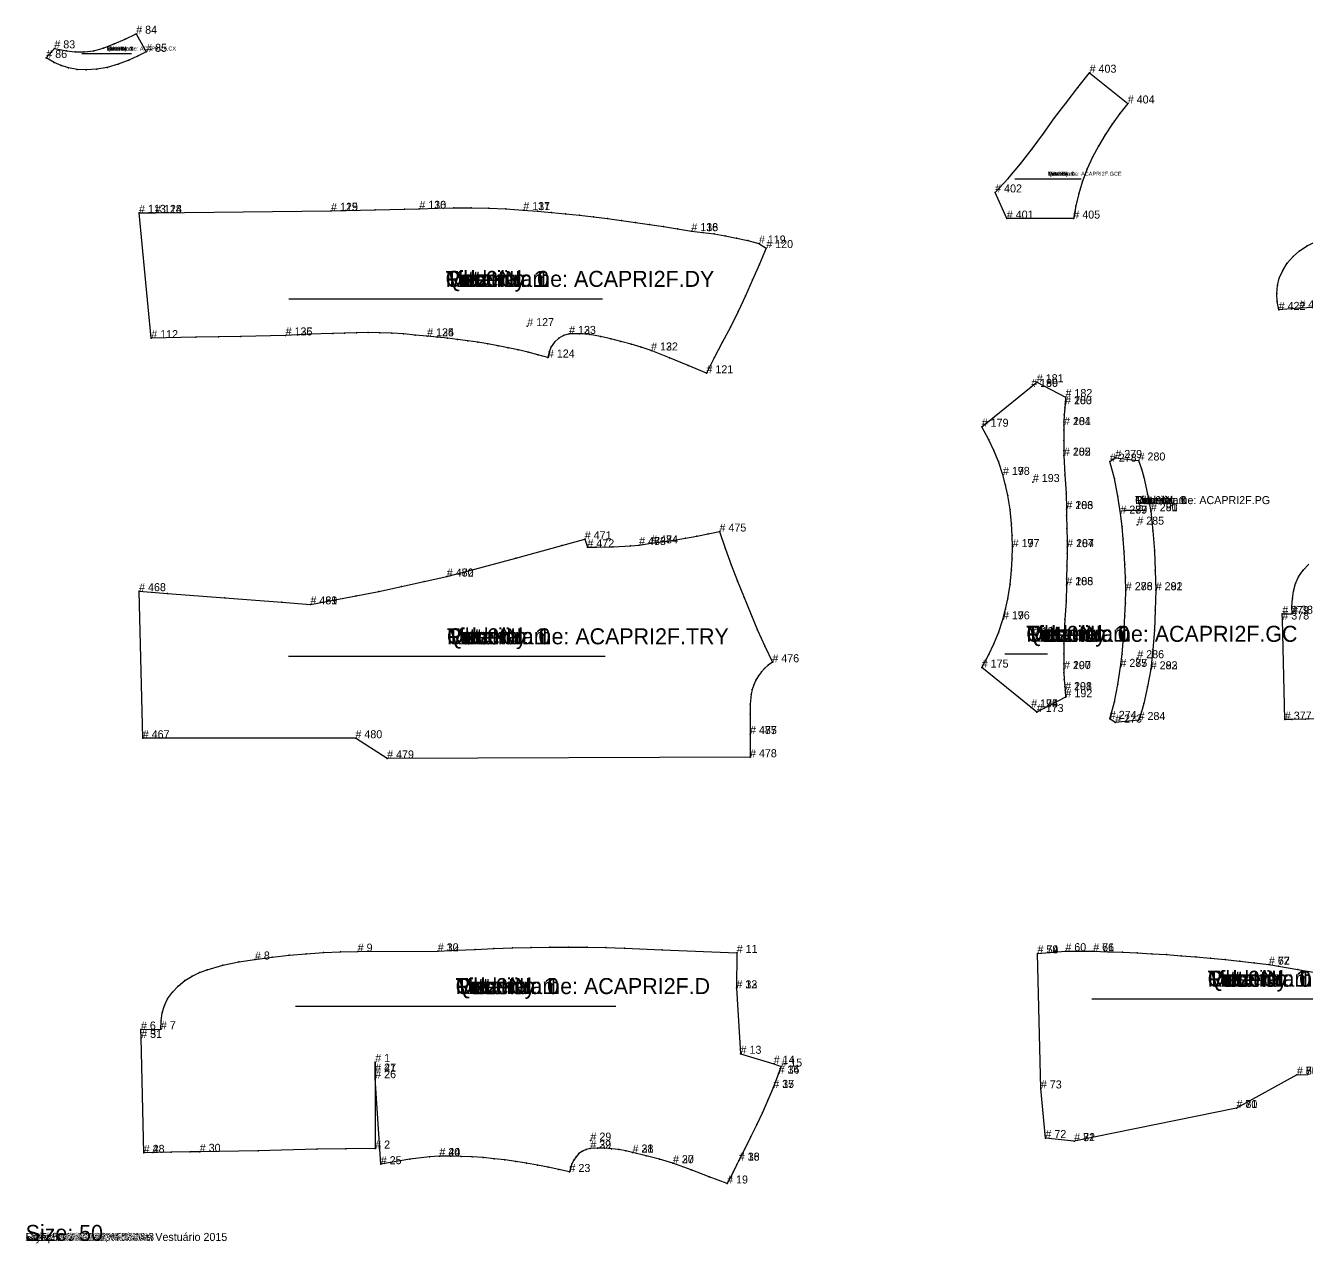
# Model space of a CAD drawing. Header units: metres. Extents: x 0 to 3999, y -3 to 2466.
# Drawn here: x 0 to 1602, y -3 to 1519 of the extents above; entities that cross this region are included whole.
import ezdxf

# ---------------------------------------------------------------- set-up
doc = ezdxf.new("R2010")
doc.units = ezdxf.units.M

# ---------------------------------------------------------------- blocks, each defined once
blk = doc.blocks.new('1')
at = {"layer": '1'}
blk.add_lwpolyline([(436.9, 223.5), (436.9, 115.5), (400.3, 115.1), (363.8, 114.5), (290.7, 112.7), (217.6, 111.4), (205.7, 111.3), (181.8, 110.9), (159, 110.4), (147.6, 110.1), (144.4, 253.7), (144.1, 264.2), (169, 264.5), (169.2, 275.1), (170.7, 284.9), (173.4, 294.1), (177.5, 302.7), (183.4, 311), (190.7, 318.6), (199.1, 325.3), (208.1, 330.9), (217.4, 335.4), (226.9, 339), (246.5, 344.5), (266.4, 348.8), (286.6, 351.7), (307.9, 354.6), (329.2, 357), (350.6, 358.9), (372.1, 360.3), (393.5, 361.2), (415, 361.6), (515.1, 362), (538.4, 363.3), (561.8, 364.4), (585.1, 365.3), (608.5, 366.1), (631.8, 366.7), (655.2, 367.2), (678.6, 367.3), (701.9, 367.2), (725.3, 366.7), (748.6, 365.9), (795.3, 364), (888.7, 360), (888.3, 315.7), (893.5, 233.9), (935, 221.4), (944.4, 218), (941, 209.2), (934.3, 191.3), (927.7, 175.9), (920.9, 160.6), (913.7, 145.4), (906.3, 130.4), (898.9, 115.3), (891.3, 100.4), (888.9, 95.6), (884.1, 86), (879.2, 76.5), (876.7, 71.8), (854.1, 80.2), (831.7, 88.9), (809, 97.1), (792.3, 102), (775.5, 106.5), (758.5, 110.5), (749.9, 112.6), (741.2, 114.1), (732.3, 115.2), (723.5, 115.8), (714.6, 115.8), (705.7, 115.4), (700.5, 114.2), (695.8, 112.1), (691.5, 109.1), (687.9, 105.3), (685, 100.9), (682.7, 96.2), (680.9, 91.3), (679.7, 86.2), (666.4, 89.3), (653, 92.2), (639.6, 94.8), (626.1, 97.2), (612.6, 99.3), (599, 101.2), (585.4, 102.8), (571.8, 104.1), (558.2, 105.1), (544.5, 105.7), (530.8, 106.1), (517.1, 106.1), (504.8, 105.1), (480.3, 102.2), (455.9, 98.2), (443.8, 95.9), (436.9, 203.4), (436.9, 211.7)], close=True, dxfattribs=at)
at = {"layer": '13'}
for p in [(705.9, 125.4), (147.6, 110.1)]:
    blk.add_point(p, dxfattribs=at)
at = {"layer": '2'}
for p in [(415, 361.6), (515.1, 362), (888.7, 360), (286.6, 351.7), (888.3, 315.7), (144.1, 264.2), (169, 264.5), (144.4, 253.7), (893.5, 233.9), (436.9, 223.5), (436.9, 211.7), (935, 221.4), (941, 209.2), (944.4, 218), (436.9, 203.4), (934.3, 191.3), (436.9, 115.5), (705.7, 115.4), (147.6, 110.1), (217.6, 111.4), (517.1, 106.1), (758.5, 110.5), (809, 97.1), (891.3, 100.4), (443.8, 95.9), (679.7, 86.2), (876.7, 71.8)]:
    blk.add_point(p, dxfattribs=at)
at = {"layer": '3'}
for p in [(307.9, 354.6), (329.2, 357), (350.6, 358.9), (372.1, 360.3), (393.5, 361.2), (538.4, 363.3), (561.8, 364.4), (585.1, 365.3), (608.5, 366.1), (631.8, 366.7), (655.2, 367.2), (678.6, 367.3), (701.9, 367.2), (725.3, 366.7), (748.6, 365.9), (795.3, 364), (226.9, 339), (246.5, 344.5), (266.4, 348.8), (199.1, 325.3), (208.1, 330.9), (217.4, 335.4), (183.4, 311), (190.7, 318.6), (173.4, 294.1), (177.5, 302.7), (169.2, 275.1), (170.7, 284.9), (920.9, 160.6), (927.7, 175.9), (913.7, 145.4), (906.3, 130.4), (290.7, 112.7), (363.8, 114.5), (400.3, 115.1), (700.5, 114.2), (714.6, 115.8), (723.5, 115.8), (732.3, 115.2), (741.2, 114.1), (749.9, 112.6), (898.9, 115.3), (159, 110.4), (181.8, 110.9), (205.7, 111.3), (455.9, 98.2), (480.3, 102.2), (504.8, 105.1), (530.8, 106.1), (544.5, 105.7), (558.2, 105.1), (571.8, 104.1), (585.4, 102.8), (599, 101.2), (612.6, 99.3), (626.1, 97.2), (682.7, 96.2), (685, 100.9), (687.9, 105.3), (691.5, 109.1), (695.8, 112.1), (775.5, 106.5), (792.3, 102), (639.6, 94.8), (653, 92.2), (666.4, 89.3), (680.9, 91.3), (831.7, 88.9), (854.1, 80.2), (884.1, 86), (888.9, 95.6), (879.2, 76.5)]:
    blk.add_point(p, dxfattribs=at)
at = {"layer": '4'}
for p in [(515.1, 362, 7.5), (888.3, 315.7, 7.5), (144.4, 253.7, 7.5), (436.9, 211.7, 7.5), (941, 209.2, 5), (934.3, 191.3, 7.5), (705.7, 115.4, 7.5), (217.6, 111.4, 7.5), (517.1, 106.1, 7.5), (758.5, 110.5, 7.5), (809, 97.1, 7.5), (891.3, 100.4, 7.5)]:
    blk.add_point(p, dxfattribs=at)
at = {"layer": '7'}
blk.add_line((337.2, 293.5), (737.4, 293.5), dxfattribs=at)
at = {"layer": '84'}
blk.add_lwpolyline([(436.9, 223.5), (436.9, 115.5), (400.3, 115.1), (363.8, 114.5), (290.7, 112.7), (217.6, 111.4), (205.7, 111.3), (181.8, 110.9), (159, 110.4), (147.6, 110.1), (144.4, 253.7), (144.1, 264.2), (169, 264.5), (169.2, 275.1), (170.7, 284.9), (173.4, 294.1), (177.5, 302.7), (183.4, 311), (190.7, 318.6), (199.1, 325.3), (208.1, 330.9), (217.4, 335.4), (226.9, 339), (246.5, 344.5), (266.4, 348.8), (286.6, 351.7), (307.9, 354.6), (329.2, 357), (350.6, 358.9), (372.1, 360.3), (393.5, 361.2), (415, 361.6), (515.1, 362), (538.4, 363.3), (561.8, 364.4), (585.1, 365.3), (608.5, 366.1), (631.8, 366.7), (655.2, 367.2), (678.6, 367.3), (701.9, 367.2), (725.3, 366.7), (748.6, 365.9), (795.3, 364), (888.7, 360), (888.3, 315.7), (893.5, 233.9), (935, 221.4), (944.4, 218), (941, 209.2), (934.3, 191.3), (927.7, 175.9), (920.9, 160.6), (913.7, 145.4), (906.3, 130.4), (898.9, 115.3), (891.3, 100.4), (888.9, 95.6), (884.1, 86), (879.2, 76.5), (876.7, 71.8), (854.1, 80.2), (831.7, 88.9), (809, 97.1), (792.3, 102), (775.5, 106.5), (758.5, 110.5), (749.9, 112.6), (741.2, 114.1), (732.3, 115.2), (723.5, 115.8), (714.6, 115.8), (705.7, 115.4), (700.5, 114.2), (695.8, 112.1), (691.5, 109.1), (687.9, 105.3), (685, 100.9), (682.7, 96.2), (680.9, 91.3), (679.7, 86.2), (666.4, 89.3), (653, 92.2), (639.6, 94.8), (626.1, 97.2), (612.6, 99.3), (599, 101.2), (585.4, 102.8), (571.8, 104.1), (558.2, 105.1), (544.5, 105.7), (530.8, 106.1), (517.1, 106.1), (504.8, 105.1), (480.3, 102.2), (455.9, 98.2), (443.8, 95.9), (436.9, 203.4), (436.9, 211.7)], close=True, dxfattribs=at)
at = {"layer": '1'}
for s, height, p in [('# 32', 10, (515.1, 362)), ('Tilt: 0', 20, (537.3, 308.5)), ('Quantity: 1', 20, (537.3, 308.5)), ('Piece Name: ACAPRI2F.D', 20, (537.3, 308.5)), ('Rotation: 0', 20, (537.3, 308.5)), ('Fold: N', 20, (537.3, 308.5)), ('Material: 1', 20, (537.3, 308.5)), ('# 33', 10, (888.3, 315.7)), ('# 31', 10, (144.4, 253.7)), ('# 41', 10, (436.9, 211.7)), ('# 34', 10, (941, 209.2)), ('# 35', 10, (934.3, 191.3)), ('# 30', 10, (217.6, 111.4)), ('# 40', 10, (517.1, 106.1)), ('# 39', 10, (705.7, 115.4)), ('# 38', 10, (758.5, 110.5)), ('# 37', 10, (809, 97.1)), ('# 36', 10, (891.3, 100.4)), ('Size: 50', 10, (0, 0))]:
    blk.add_text(s, height=height, dxfattribs=at).set_placement(p)
at = {"layer": '13'}
for s, p in [('# 29', (705.9, 125.4)), ('# 28', (147.6, 110.1))]:
    blk.add_text(s, height=10, dxfattribs=at).set_placement(p)
at = {"layer": '2'}
for s, p in [('# 9', (415, 361.6)), ('# 10', (515.1, 362)), ('# 11', (888.7, 360)), ('# 8', (286.6, 351.7)), ('# 12', (888.3, 315.7)), ('# 6', (144.1, 264.2)), ('# 7', (169, 264.5)), ('# 5', (144.4, 253.7)), ('# 13', (893.5, 233.9)), ('# 1', (436.9, 223.5)), ('# 14', (935, 221.4)), ('# 15', (944.4, 218)), ('# 27', (436.9, 211.7)), ('# 26', (436.9, 203.4)), ('# 16', (941, 209.2)), ('# 17', (934.3, 191.3)), ('# 4', (147.6, 110.1)), ('# 3', (217.6, 111.4)), ('# 2', (436.9, 115.5)), ('# 24', (517.1, 106.1)), ('# 22', (705.7, 115.4)), ('# 21', (758.5, 110.5)), ('# 25', (443.8, 95.9)), ('# 23', (679.7, 86.2)), ('# 20', (809, 97.1)), ('# 18', (891.3, 100.4)), ('# 19', (876.7, 71.8))]:
    blk.add_text(s, height=10, dxfattribs=at).set_placement(p)
blk = doc.blocks.new('2')
at = {"layer": '1'}
blk.add_text('Size: 50', height=20, dxfattribs=at).set_placement((0, 0))
blk = doc.blocks.new('3')
at = {"layer": '1'}
blk.add_lwpolyline([(1602, 207), (1588.8, 207.7), (1513.3, 166.1), (1310.4, 124.7), (1274.5, 128.6), (1268.8, 190.6), (1264.6, 359.4), (1299.4, 362.1), (1334.2, 362), (1352.5, 361.4), (1370.9, 360.7), (1389.2, 359.9), (1407.5, 358.9), (1425.9, 357.8), (1444.2, 356.5), (1462.5, 355), (1480.8, 353.4), (1499, 351.7), (1517.3, 349.7), (1535.5, 347.6), (1553.8, 345.3), (1565.9, 343.3), (1590.1, 339.3), (1614.3, 335.2)], dxfattribs=at)
at = {"layer": '13'}
for p in [(1264.6, 359.4), (1588.8, 207.7)]:
    blk.add_point(p, dxfattribs=at)
at = {"layer": '2'}
for p in [(1264.6, 359.4), (1299.4, 362.1), (1334.2, 362), (1553.8, 345.3), (1588.8, 207.7), (1268.8, 190.6), (1513.3, 166.1), (1274.5, 128.6), (1310.4, 124.7)]:
    blk.add_point(p, dxfattribs=at)
at = {"layer": '3'}
for p in [(1352.5, 361.4), (1370.9, 360.7), (1389.2, 359.9), (1407.5, 358.9), (1425.9, 357.8), (1444.2, 356.5), (1462.5, 355), (1480.8, 353.4), (1499, 351.7), (1517.3, 349.7), (1535.5, 347.6), (1565.9, 343.3), (1590.1, 339.3)]:
    blk.add_point(p, dxfattribs=at)
at = {"layer": '4'}
for p in [(1334.2, 362, 7.5), (1553.8, 345.3, 7.5), (1588.8, 207.7, 5), (1513.3, 166.1, 5), (1310.4, 124.7, 7.5)]:
    blk.add_point(p, dxfattribs=at)
at = {"layer": '7'}
blk.add_line((1332.4, 302.7), (1622.1, 302.7), dxfattribs=at)
at = {"layer": '84'}
blk.add_lwpolyline([(1602, 207), (1588.8, 207.7), (1513.3, 166.1), (1310.4, 124.7), (1274.5, 128.6), (1268.8, 190.6), (1264.6, 359.4), (1299.4, 362.1), (1334.2, 362), (1352.5, 361.4), (1370.9, 360.7), (1389.2, 359.9), (1407.5, 358.9), (1425.9, 357.8), (1444.2, 356.5), (1462.5, 355), (1480.8, 353.4), (1499, 351.7), (1517.3, 349.7), (1535.5, 347.6), (1553.8, 345.3), (1565.9, 343.3), (1590.1, 339.3), (1614.3, 335.2)], dxfattribs=at)
at = {"layer": '1'}
for s, height, p in [('# 76', 10, (1334.2, 362)), ('# 77', 10, (1553.8, 345.3)), ('Tilt: 0', 20, (1477.2, 317.7)), ('Quantity: 1', 20, (1477.2, 317.7)), ('Piece Name: ACAPRI2F.Q', 20, (1477.2, 317.7)), ('Rotation: 0', 20, (1477.2, 317.7)), ('Fold: N', 20, (1477.2, 317.7)), ('Material: 1', 20, (1477.2, 317.7)), ('# 80', 10, (1588.8, 207.7)), ('# 81', 10, (1513.3, 166.1)), ('# 82', 10, (1310.4, 124.7)), ('Size: 50', 20, (0, 0))]:
    blk.add_text(s, height=height, dxfattribs=at).set_placement(p)
at = {"layer": '13'}
for s, p in [('# 74', (1264.6, 359.4)), ('# 75', (1588.8, 207.7))]:
    blk.add_text(s, height=10, dxfattribs=at).set_placement(p)
at = {"layer": '2'}
for s, p in [('# 59', (1264.6, 359.4)), ('# 60', (1299.4, 362.1)), ('# 61', (1334.2, 362)), ('# 62', (1553.8, 345.3)), ('# 69', (1588.8, 207.7)), ('# 73', (1268.8, 190.6)), ('# 70', (1513.3, 166.1)), ('# 72', (1274.5, 128.6)), ('# 71', (1310.4, 124.7))]:
    blk.add_text(s, height=10, dxfattribs=at).set_placement(p)
blk = doc.blocks.new('4')
at = {"layer": '1'}
blk.add_lwpolyline([(35.9, 1490.3), (51.1, 1487.3), (62.1, 1486), (73.2, 1485.9), (85.1, 1487.4), (96.8, 1490.5), (110.7, 1495.8), (124.2, 1501.8), (138.2, 1508.6), (150.7, 1486), (139.9, 1480.6), (128.8, 1475.6), (115.5, 1470.4), (101.8, 1466.3), (88.8, 1464.2), (75.7, 1463.6), (64.6, 1464.1), (53.6, 1466), (44.5, 1468.8), (35.8, 1472.7), (25.8, 1478.3)], close=True, dxfattribs=at)
at = {"layer": '2'}
for p in [(138.2, 1508.6), (35.9, 1490.3), (25.8, 1478.3), (150.7, 1486)]:
    blk.add_point(p, dxfattribs=at)
at = {"layer": '3'}
for p in [(96.8, 1490.5), (110.7, 1495.8), (124.2, 1501.8), (51.1, 1487.3), (62.1, 1486), (73.2, 1485.9), (85.1, 1487.4), (128.8, 1475.6), (139.9, 1480.6), (35.8, 1472.7), (44.5, 1468.8), (53.6, 1466), (64.6, 1464.1), (75.7, 1463.6), (88.8, 1464.2), (101.8, 1466.3), (115.5, 1470.4)]:
    blk.add_point(p, dxfattribs=at)
at = {"layer": '7'}
blk.add_line((70.1, 1483.8), (132.5, 1483.8), dxfattribs=at)
at = {"layer": '84'}
blk.add_lwpolyline([(35.9, 1490.3), (51.1, 1487.3), (62.1, 1486), (73.2, 1485.9), (85.1, 1487.4), (96.8, 1490.5), (110.7, 1495.8), (124.2, 1501.8), (138.2, 1508.6), (150.7, 1486), (139.9, 1480.6), (128.8, 1475.6), (115.5, 1470.4), (101.8, 1466.3), (88.8, 1464.2), (75.7, 1463.6), (64.6, 1464.1), (53.6, 1466), (44.5, 1468.8), (35.8, 1472.7), (25.8, 1478.3)], close=True, dxfattribs=at)
at = {"layer": '1'}
for s, height, p in [('Tilt: 0', 5, (101.3, 1487.6)), ('Quantity: 1', 5, (101.3, 1487.6)), ('Piece Name: ACAPRI2F.CX', 5, (101.3, 1487.6)), ('Rotation: 0', 5, (101.3, 1487.6)), ('Fold: N', 5, (101.3, 1487.6)), ('Material: 1', 5, (101.3, 1487.6)), ('Size: 50', 20, (0, 0))]:
    blk.add_text(s, height=height, dxfattribs=at).set_placement(p)
at = {"layer": '2'}
for s, p in [('# 84', (138.2, 1508.6)), ('# 83', (35.9, 1490.3)), ('# 85', (150.7, 1486)), ('# 86', (25.8, 1478.3))]:
    blk.add_text(s, height=10, dxfattribs=at).set_placement(p)
blk = doc.blocks.new('5')
at = {"layer": '1'}
blk.add_text('Size: 50', height=5, dxfattribs=at).set_placement((0, 0))
blk = doc.blocks.new('6')
at = {"layer": '1'}
blk.add_lwpolyline([(157, 1128.2), (141.7, 1284.8), (161.7, 1284.7), (381.7, 1287.3), (400.1, 1287.7), (436.9, 1288.6), (473.6, 1289.4), (492, 1289.8), (513.7, 1290.6), (535.3, 1291), (557, 1291), (578.7, 1290.5), (600.3, 1289.6), (621.9, 1288.2), (639.5, 1286.8), (657.1, 1285.2), (674.7, 1283.5), (692.2, 1281.7), (709.8, 1279.7), (727.3, 1277.6), (744.8, 1275.3), (762.3, 1272.9), (779.7, 1270.4), (797.2, 1267.7), (814.6, 1264.8), (832, 1261.9), (846.2, 1260.4), (860.4, 1258.4), (874.4, 1256.1), (888.5, 1253.3), (902.5, 1250.1), (916.4, 1246.5), (925.6, 1240.8), (917.2, 1220.8), (908.6, 1200.9), (899.8, 1181.1), (890.6, 1161.4), (880.7, 1142.1), (870.7, 1122.9), (860.7, 1103.6), (850.9, 1084.3), (828, 1094.2), (804.8, 1103.4), (781.7, 1112.8), (769.2, 1116.8), (756.6, 1120.6), (743.9, 1124), (731.2, 1127.3), (718.3, 1130.3), (705.3, 1132.7), (692.3, 1133.7), (679.2, 1133.5), (672.2, 1131.4), (666.2, 1128), (661, 1123.2), (656.9, 1117.4), (654.1, 1111), (652.7, 1104), (640.3, 1107.4), (627.9, 1110.6), (615.5, 1113.6), (602.9, 1116.3), (590.4, 1118.8), (577.8, 1121), (565.2, 1123), (552.6, 1124.8), (539.9, 1126.5), (527.2, 1128), (514.5, 1129.4), (501.8, 1130.5), (487, 1132.1), (472.3, 1133.4), (457.6, 1134.4), (442.8, 1134.9), (428.1, 1135.1), (413.3, 1134.9), (398.6, 1134.6), (383.8, 1134.1), (354.3, 1133), (339.6, 1132.3), (324.9, 1131.6), (268.9, 1130.4), (240.9, 1129.8), (212.9, 1129.3)], close=True, dxfattribs=at)
at = {"layer": '13'}
blk.add_point((626.9, 1143.2), dxfattribs=at)
at = {"layer": '2'}
for p in [(141.7, 1284.8), (161.7, 1284.7), (381.7, 1287.3), (492, 1289.8), (621.9, 1288.2), (832, 1261.9), (916.4, 1246.5), (925.6, 1240.8), (157, 1128.2), (324.9, 1131.6), (501.8, 1130.5), (679.2, 1133.5), (781.7, 1112.8), (652.7, 1104), (850.9, 1084.3)]:
    blk.add_point(p, dxfattribs=at)
at = {"layer": '3'}
for p in [(400.1, 1287.7), (436.9, 1288.6), (473.6, 1289.4), (513.7, 1290.6), (535.3, 1291), (557, 1291), (578.7, 1290.5), (600.3, 1289.6), (639.5, 1286.8), (657.1, 1285.2), (674.7, 1283.5), (692.2, 1281.7), (709.8, 1279.7), (727.3, 1277.6), (744.8, 1275.3), (762.3, 1272.9), (779.7, 1270.4), (797.2, 1267.7), (814.6, 1264.8), (846.2, 1260.4), (860.4, 1258.4), (874.4, 1256.1), (888.5, 1253.3), (902.5, 1250.1), (917.2, 1220.8), (908.6, 1200.9), (899.8, 1181.1), (890.6, 1161.4), (880.7, 1142.1), (212.9, 1129.3), (240.9, 1129.8), (268.9, 1130.4), (339.6, 1132.3), (354.3, 1133), (383.8, 1134.1), (398.6, 1134.6), (413.3, 1134.9), (428.1, 1135.1), (442.8, 1134.9), (457.6, 1134.4), (472.3, 1133.4), (487, 1132.1), (514.5, 1129.4), (527.2, 1128), (539.9, 1126.5), (552.6, 1124.8), (565.2, 1123), (661, 1123.2), (666.2, 1128), (672.2, 1131.4), (692.3, 1133.7), (705.3, 1132.7), (718.3, 1130.3), (731.2, 1127.3), (743.9, 1124), (870.7, 1122.9), (577.8, 1121), (590.4, 1118.8), (602.9, 1116.3), (615.5, 1113.6), (627.9, 1110.6), (640.3, 1107.4), (654.1, 1111), (656.9, 1117.4), (756.6, 1120.6), (769.2, 1116.8), (804.8, 1103.4), (828, 1094.2), (860.7, 1103.6)]:
    blk.add_point(p, dxfattribs=at)
at = {"layer": '4'}
for p in [(161.7, 1284.7, 7.5), (381.7, 1287.3, 7.5), (492, 1289.8, 7.5), (621.9, 1288.2, 7.5), (832, 1261.9, 7.5), (324.9, 1131.6, 7.5), (501.8, 1130.5, 7.5), (679.2, 1133.5, 7.5), (781.7, 1112.8, 7.5)]:
    blk.add_point(p, dxfattribs=at)
at = {"layer": '7'}
blk.add_line((328.8, 1177.3), (720.8, 1177.3), dxfattribs=at)
at = {"layer": '84'}
blk.add_lwpolyline([(157, 1128.2), (141.7, 1284.8), (161.7, 1284.7), (381.7, 1287.3), (400.1, 1287.7), (436.9, 1288.6), (473.6, 1289.4), (492, 1289.8), (513.7, 1290.6), (535.3, 1291), (557, 1291), (578.7, 1290.5), (600.3, 1289.6), (621.9, 1288.2), (639.5, 1286.8), (657.1, 1285.2), (674.7, 1283.5), (692.2, 1281.7), (709.8, 1279.7), (727.3, 1277.6), (744.8, 1275.3), (762.3, 1272.9), (779.7, 1270.4), (797.2, 1267.7), (814.6, 1264.8), (832, 1261.9), (846.2, 1260.4), (860.4, 1258.4), (874.4, 1256.1), (888.5, 1253.3), (902.5, 1250.1), (916.4, 1246.5), (925.6, 1240.8), (917.2, 1220.8), (908.6, 1200.9), (899.8, 1181.1), (890.6, 1161.4), (880.7, 1142.1), (870.7, 1122.9), (860.7, 1103.6), (850.9, 1084.3), (828, 1094.2), (804.8, 1103.4), (781.7, 1112.8), (769.2, 1116.8), (756.6, 1120.6), (743.9, 1124), (731.2, 1127.3), (718.3, 1130.3), (705.3, 1132.7), (692.3, 1133.7), (679.2, 1133.5), (672.2, 1131.4), (666.2, 1128), (661, 1123.2), (656.9, 1117.4), (654.1, 1111), (652.7, 1104), (640.3, 1107.4), (627.9, 1110.6), (615.5, 1113.6), (602.9, 1116.3), (590.4, 1118.8), (577.8, 1121), (565.2, 1123), (552.6, 1124.8), (539.9, 1126.5), (527.2, 1128), (514.5, 1129.4), (501.8, 1130.5), (487, 1132.1), (472.3, 1133.4), (457.6, 1134.4), (442.8, 1134.9), (428.1, 1135.1), (413.3, 1134.9), (398.6, 1134.6), (383.8, 1134.1), (354.3, 1133), (339.6, 1132.3), (324.9, 1131.6), (268.9, 1130.4), (240.9, 1129.8), (212.9, 1129.3)], close=True, dxfattribs=at)
at = {"layer": '1'}
for s, height, p in [('# 130', 10, (492, 1289.8)), ('# 131', 10, (621.9, 1288.2)), ('# 128', 10, (161.7, 1284.7)), ('# 129', 10, (381.7, 1287.3)), ('# 136', 10, (832, 1261.9)), ('Tilt: 0', 20, (524.8, 1192.3)), ('Quantity: 1', 20, (524.8, 1192.3)), ('Piece Name: ACAPRI2F.DY', 20, (524.8, 1192.3)), ('Rotation: 0', 20, (524.8, 1192.3)), ('Fold: N', 20, (524.8, 1192.3)), ('Material: 1', 20, (524.8, 1192.3)), ('# 135', 10, (324.9, 1131.6)), ('# 134', 10, (501.8, 1130.5)), ('# 133', 10, (679.2, 1133.5)), ('# 132', 10, (781.7, 1112.8)), ('Size: 50', 20, (0, 0))]:
    blk.add_text(s, height=height, dxfattribs=at).set_placement(p)
at = {"layer": '13'}
blk.add_text('# 127', height=10, dxfattribs=at).set_placement((626.9, 1143.2))
at = {"layer": '2'}
for s, p in [('# 116', (492, 1289.8)), ('# 117', (621.9, 1288.2)), ('# 113', (141.7, 1284.8)), ('# 114', (161.7, 1284.7)), ('# 115', (381.7, 1287.3)), ('# 118', (832, 1261.9)), ('# 119', (916.4, 1246.5)), ('# 120', (925.6, 1240.8)), ('# 112', (157, 1128.2)), ('# 126', (324.9, 1131.6)), ('# 125', (501.8, 1130.5)), ('# 123', (679.2, 1133.5)), ('# 122', (781.7, 1112.8)), ('# 124', (652.7, 1104)), ('# 121', (850.9, 1084.3))]:
    blk.add_text(s, height=10, dxfattribs=at).set_placement(p)
blk = doc.blocks.new('7')
at = {"layer": '1'}
blk.add_text('Size: 50', height=20, dxfattribs=at).set_placement((0, 0))
blk = doc.blocks.new('8')
at = {"layer": '1'}
blk.add_lwpolyline([(1263.7, 661), (1256.7, 666.8), (1194.9, 716.5), (1203.7, 732.9), (1210.2, 746.3), (1215.9, 760.1), (1221.4, 776.8), (1224.7, 789.6), (1227.4, 802.5), (1230.3, 820.2), (1232.2, 838.1), (1233.1, 852.5), (1233.5, 867), (1233.1, 881.6), (1232.2, 896), (1230.3, 913.9), (1227.4, 931.6), (1224.7, 944.5), (1221.4, 957.3), (1215.9, 974), (1210.2, 987.8), (1203.7, 1001.2), (1194.9, 1017.5), (1256.7, 1067.3), (1263.7, 1073.1), (1299.6, 1054.6), (1299.1, 1045.6), (1298.7, 1041.3), (1298, 1032.5), (1297.7, 1023.8), (1297.7, 1019.5), (1297.5, 1013), (1297.4, 1000.2), (1297.5, 987.6), (1297.6, 981.4), (1298.9, 957.5), (1300.3, 934.5), (1300.7, 914.6), (1301, 906.5), (1301.4, 890.4), (1301.6, 874.8), (1301.6, 867), (1301.6, 859.2), (1301.4, 843.7), (1301, 827.6), (1300.7, 819.5), (1300.3, 799.6), (1298.9, 776.6), (1297.6, 752.7), (1297.5, 746.4), (1297.4, 733.9), (1297.5, 721.1), (1297.7, 714.6), (1297.7, 710.3), (1298, 701.6), (1298.7, 692.8), (1299.1, 688.4), (1299.6, 679.5)], close=True, dxfattribs=at)
at = {"layer": '13'}
for p in [(1258.8, 948.4), (1258.8, 757.1)]:
    blk.add_point(p, dxfattribs=at)
at = {"layer": '2'}
for p in [(1256.7, 1067.3), (1263.7, 1073.1), (1299.1, 1045.6), (1299.6, 1054.6), (1194.9, 1017.5), (1297.7, 1019.5), (1297.6, 981.4), (1221.4, 957.3), (1300.7, 914.6), (1233.5, 867), (1301.6, 867), (1300.7, 819.5), (1221.4, 776.8), (1297.6, 752.7), (1194.9, 716.5), (1297.7, 714.6), (1299.1, 688.4), (1299.6, 679.5), (1256.7, 666.8), (1263.7, 661)]:
    blk.add_point(p, dxfattribs=at)
at = {"layer": '3'}
for p in [(1298.7, 1041.3), (1298, 1032.5), (1297.5, 1013), (1297.7, 1023.8), (1203.7, 1001.2), (1297.4, 1000.2), (1210.2, 987.8), (1297.5, 987.6), (1215.9, 974), (1298.9, 957.5), (1224.7, 944.5), (1227.4, 931.6), (1300.3, 934.5), (1230.3, 913.9), (1301, 906.5), (1232.2, 896), (1233.1, 881.6), (1301.4, 890.4), (1301.6, 874.8), (1233.1, 852.5), (1301.6, 859.2), (1232.2, 838.1), (1301.4, 843.7), (1230.3, 820.2), (1301, 827.6), (1227.4, 802.5), (1224.7, 789.6), (1300.3, 799.6), (1298.9, 776.6), (1215.9, 760.1), (1210.2, 746.3), (1297.5, 746.4), (1203.7, 732.9), (1297.4, 733.9), (1297.5, 721.1), (1297.7, 710.3), (1298, 701.6), (1298.7, 692.8)]:
    blk.add_point(p, dxfattribs=at)
at = {"layer": '4'}
for p in [(1256.7, 1067.3, 3.7), (1299.1, 1045.6, 3.8), (1297.7, 1019.5, 3), (1297.6, 981.4, 3), (1221.4, 957.3, 3), (1300.7, 914.6, 3), (1233.5, 867, 3), (1301.6, 867, 3), (1300.7, 819.5, 3), (1221.4, 776.8, 3), (1297.6, 752.7, 3), (1297.7, 714.6, 3), (1299.1, 688.4, 3.8), (1256.7, 666.8, 3.7)]:
    blk.add_point(p, dxfattribs=at)
at = {"layer": '7'}
blk.add_line((1223.9, 733.7), (1277.2, 733.7), dxfattribs=at)
at = {"layer": '84'}
blk.add_lwpolyline([(1263.7, 661), (1256.7, 666.8), (1194.9, 716.5), (1203.7, 732.9), (1210.2, 746.3), (1215.9, 760.1), (1221.4, 776.8), (1224.7, 789.6), (1227.4, 802.5), (1230.3, 820.2), (1232.2, 838.1), (1233.1, 852.5), (1233.5, 867), (1233.1, 881.6), (1232.2, 896), (1230.3, 913.9), (1227.4, 931.6), (1224.7, 944.5), (1221.4, 957.3), (1215.9, 974), (1210.2, 987.8), (1203.7, 1001.2), (1194.9, 1017.5), (1256.7, 1067.3), (1263.7, 1073.1), (1299.6, 1054.6), (1299.1, 1045.6), (1298.7, 1041.3), (1298, 1032.5), (1297.7, 1023.8), (1297.7, 1019.5), (1297.5, 1013), (1297.4, 1000.2), (1297.5, 987.6), (1297.6, 981.4), (1298.9, 957.5), (1300.3, 934.5), (1300.7, 914.6), (1301, 906.5), (1301.4, 890.4), (1301.6, 874.8), (1301.6, 867), (1301.6, 859.2), (1301.4, 843.7), (1301, 827.6), (1300.7, 819.5), (1300.3, 799.6), (1298.9, 776.6), (1297.6, 752.7), (1297.5, 746.4), (1297.4, 733.9), (1297.5, 721.1), (1297.7, 714.6), (1297.7, 710.3), (1298, 701.6), (1298.7, 692.8), (1299.1, 688.4), (1299.6, 679.5)], close=True, dxfattribs=at)
at = {"layer": '1'}
for s, p in [('# 199', (1256.7, 1067.3)), ('# 200', (1299.1, 1045.6)), ('# 201', (1297.7, 1019.5)), ('# 202', (1297.6, 981.4)), ('# 198', (1221.4, 957.3)), ('# 203', (1300.7, 914.6)), ('# 197', (1233.5, 867)), ('# 204', (1301.6, 867)), ('# 205', (1300.7, 819.5)), ('# 196', (1221.4, 776.8)), ('# 206', (1297.6, 752.7)), ('# 207', (1297.7, 714.6)), ('# 208', (1299.1, 688.4)), ('# 195', (1256.7, 666.8)), ('Size: 50', (0, 0))]:
    blk.add_text(s, height=10, dxfattribs=at).set_placement(p)
for s in ['Tilt: 0', 'Quantity: 1', 'Material: 1', 'Piece Name: ACAPRI2F.GC', 'Rotation: 0', 'Fold: N']:
    blk.add_text(s, height=20, rotation=0.0033, dxfattribs=at).set_placement((1250.6, 748.7))
at = {"layer": '13'}
for s, p in [('# 193', (1258.8, 948.4)), ('# 194', (1258.8, 757.1))]:
    blk.add_text(s, height=10, dxfattribs=at).set_placement(p)
at = {"layer": '2'}
for s, p in [('# 180', (1256.7, 1067.3)), ('# 181', (1263.7, 1073.1)), ('# 182', (1299.6, 1054.6)), ('# 183', (1299.1, 1045.6)), ('# 179', (1194.9, 1017.5)), ('# 184', (1297.7, 1019.5)), ('# 185', (1297.6, 981.4)), ('# 178', (1221.4, 957.3)), ('# 186', (1300.7, 914.6)), ('# 177', (1233.5, 867)), ('# 187', (1301.6, 867)), ('# 188', (1300.7, 819.5)), ('# 176', (1221.4, 776.8)), ('# 189', (1297.6, 752.7)), ('# 175', (1194.9, 716.5)), ('# 190', (1297.7, 714.6)), ('# 191', (1299.1, 688.4)), ('# 192', (1299.6, 679.5)), ('# 174', (1256.7, 666.8)), ('# 173', (1263.7, 661))]:
    blk.add_text(s, height=10, dxfattribs=at).set_placement(p)
blk = doc.blocks.new('9')
at = {"layer": '1'}
blk.add_text('Size: 50', height=20, dxfattribs=at).set_placement((0, 0))
blk = doc.blocks.new('10')
at = {"layer": '1'}
blk.add_text('Size: 50', height=20, dxfattribs=at).set_placement((0, 0))
blk = doc.blocks.new('11')
at = {"layer": '1'}
blk.add_lwpolyline([(1361.7, 647.8), (1355, 652.4), (1360.9, 673.7), (1365.1, 695.5), (1368.2, 717.4), (1370.2, 733.3), (1371.8, 749.2), (1373, 765.2), (1373.9, 781.2), (1374.6, 797.1), (1375, 813.2), (1374.6, 829.2), (1373.9, 845.2), (1373, 861.1), (1371.8, 877.1), (1370.2, 893), (1368.2, 908.9), (1365.1, 930.8), (1360.9, 952.6), (1355, 973.9), (1361.8, 978.5), (1390.9, 975.3), (1394.5, 965), (1397.5, 954.6), (1402.1, 933.3), (1406.2, 911.9), (1408.8, 887.3), (1410.8, 862.6), (1411.8, 837.9), (1412.3, 813.2), (1411.8, 788.4), (1410.8, 763.7), (1408.8, 739), (1406.1, 714.4), (1402.1, 693), (1397.5, 671.7), (1394.4, 661.3), (1390.9, 651)], close=True, dxfattribs=at)
at = {"layer": '13'}
for p in [(1389.3, 895.1), (1389.3, 728.2)]:
    blk.add_point(p, dxfattribs=at)
at = {"layer": '2'}
for p in [(1361.8, 978.5), (1355, 973.9), (1390.9, 975.3), (1368.2, 908.9), (1406.2, 911.9), (1375, 813.2), (1412.3, 813.2), (1368.2, 717.4), (1406.1, 714.4), (1355, 652.4), (1361.7, 647.8), (1390.9, 651)]:
    blk.add_point(p, dxfattribs=at)
at = {"layer": '3'}
for p in [(1394.5, 965), (1360.9, 952.6), (1397.5, 954.6), (1365.1, 930.8), (1402.1, 933.3), (1370.2, 893), (1408.8, 887.3), (1371.8, 877.1), (1373, 861.1), (1410.8, 862.6), (1373.9, 845.2), (1411.8, 837.9), (1374.6, 829.2), (1374.6, 797.1), (1411.8, 788.4), (1373.9, 781.2), (1373, 765.2), (1410.8, 763.7), (1371.8, 749.2), (1408.8, 739), (1370.2, 733.3), (1365.1, 695.5), (1402.1, 693), (1360.9, 673.7), (1394.4, 661.3), (1397.5, 671.7)]:
    blk.add_point(p, dxfattribs=at)
at = {"layer": '4'}
for p in [(1368.2, 908.9, 3), (1406.2, 911.9, 3), (1375, 813.2, 3), (1412.3, 813.2, 3), (1368.2, 717.4, 3), (1406.1, 714.4, 3)]:
    blk.add_point(p, dxfattribs=at)
at = {"layer": '7'}
blk.add_line((1372.2, 913.3), (1400.9, 913.3), dxfattribs=at)
at = {"layer": '84'}
blk.add_lwpolyline([(1361.7, 647.8), (1355, 652.4), (1360.9, 673.7), (1365.1, 695.5), (1368.2, 717.4), (1370.2, 733.3), (1371.8, 749.2), (1373, 765.2), (1373.9, 781.2), (1374.6, 797.1), (1375, 813.2), (1374.6, 829.2), (1373.9, 845.2), (1373, 861.1), (1371.8, 877.1), (1370.2, 893), (1368.2, 908.9), (1365.1, 930.8), (1360.9, 952.6), (1355, 973.9), (1361.8, 978.5), (1390.9, 975.3), (1394.5, 965), (1397.5, 954.6), (1402.1, 933.3), (1406.2, 911.9), (1408.8, 887.3), (1410.8, 862.6), (1411.8, 837.9), (1412.3, 813.2), (1411.8, 788.4), (1410.8, 763.7), (1408.8, 739), (1406.1, 714.4), (1402.1, 693), (1397.5, 671.7), (1394.4, 661.3), (1390.9, 651)], close=True, dxfattribs=at)
at = {"layer": '1'}
for s, height, p in [('Tilt: 0', 10, (1386.6, 920.8)), ('Quantity: 1', 10, (1386.6, 920.8)), ('Piece Name: ACAPRI2F.PG', 10, (1386.6, 920.8)), ('Rotation: 0', 10, (1386.6, 920.8)), ('Fold: N', 10, (1386.6, 920.8)), ('Material: 1', 10, (1386.6, 920.8)), ('# 289', 10, (1368.2, 908.9)), ('# 290', 10, (1406.2, 911.9)), ('# 288', 10, (1375, 813.2)), ('# 291', 10, (1412.3, 813.2)), ('# 287', 10, (1368.2, 717.4)), ('# 292', 10, (1406.1, 714.4)), ('Size: 50', 20, (0, 0))]:
    blk.add_text(s, height=height, dxfattribs=at).set_placement(p)
at = {"layer": '13'}
for s, p in [('# 285', (1389.3, 895.1)), ('# 286', (1389.3, 728.2))]:
    blk.add_text(s, height=10, dxfattribs=at).set_placement(p)
at = {"layer": '2'}
for s, p in [('# 278', (1355, 973.9)), ('# 279', (1361.8, 978.5)), ('# 280', (1390.9, 975.3)), ('# 277', (1368.2, 908.9)), ('# 281', (1406.2, 911.9)), ('# 276', (1375, 813.2)), ('# 282', (1412.3, 813.2)), ('# 275', (1368.2, 717.4)), ('# 283', (1406.1, 714.4)), ('# 274', (1355, 652.4)), ('# 273', (1361.7, 647.8)), ('# 284', (1390.9, 651))]:
    blk.add_text(s, height=10, dxfattribs=at).set_placement(p)
blk = doc.blocks.new('12')
at = {"layer": '1'}
blk.add_text('Size: 50', height=10, dxfattribs=at).set_placement((0, 0))
blk = doc.blocks.new('13')
at = {"layer": '1'}
blk.add_text('Size: 50', height=10, dxfattribs=at).set_placement((0, 0))
blk = doc.blocks.new('14')
at = {"layer": '1'}
blk.add_text('Size: 50', height=20, dxfattribs=at).set_placement((0, 0))
blk = doc.blocks.new('15')
at = {"layer": '1'}
blk.add_text('Size: 50', height=20, dxfattribs=at).set_placement((0, 0))
blk = doc.blocks.new('16')
at = {"layer": '1'}
blk.add_text('Size: 50', height=20, dxfattribs=at).set_placement((0, 0))
blk = doc.blocks.new('17')
at = {"layer": '1'}
blk.add_lwpolyline([(1618.4, 652.6), (1599.7, 652.2), (1582.4, 651.8), (1573.7, 651.5), (1570.6, 776.6), (1570.4, 783.5), (1582.8, 783.8), (1582.6, 793), (1583.2, 802.6), (1584.6, 812.2), (1587.1, 821.5), (1590.9, 830.1), (1596.5, 838.3), (1603.5, 845.6)], dxfattribs=at)
at = {"layer": '2'}
for p in [(1570.4, 783.5), (1570.6, 776.6), (1582.8, 783.8), (1573.7, 651.5)]:
    blk.add_point(p, dxfattribs=at)
at = {"layer": '3'}
for p in [(1596.5, 838.3), (1587.1, 821.5), (1590.9, 830.1), (1583.2, 802.6), (1584.6, 812.2), (1582.6, 793), (1582.4, 651.8), (1599.7, 652.2)]:
    blk.add_point(p, dxfattribs=at)
at = {"layer": '84'}
blk.add_lwpolyline([(1618.4, 652.6), (1599.7, 652.2), (1582.4, 651.8), (1573.7, 651.5), (1570.6, 776.6), (1570.4, 783.5), (1582.8, 783.8), (1582.6, 793), (1583.2, 802.6), (1584.6, 812.2), (1587.1, 821.5), (1590.9, 830.1), (1596.5, 838.3), (1603.5, 845.6)], dxfattribs=at)
at = {"layer": '1'}
blk.add_text('Size: 50', height=10, dxfattribs=at).set_placement((0, 0))
at = {"layer": '2'}
for s, p in [('# 379', (1570.4, 783.5)), ('# 378', (1570.6, 776.6)), ('# 380', (1582.8, 783.8)), ('# 377', (1573.7, 651.5))]:
    blk.add_text(s, height=10, dxfattribs=at).set_placement(p)
blk = doc.blocks.new('18')
at = {"layer": '1'}
blk.add_lwpolyline([(1226.2, 1277.6), (1211.7, 1310.3), (1227.9, 1327.8), (1243.2, 1346.1), (1258, 1364.8), (1271.9, 1384.1), (1285.8, 1403.5), (1300.4, 1422.4), (1314.8, 1441.3), (1329.7, 1459.9), (1377.4, 1421.5), (1367.4, 1408.8), (1358, 1395.7), (1349.3, 1382.2), (1341, 1368.3), (1333.4, 1354.2), (1326.6, 1339.6), (1320.8, 1324.5), (1316.1, 1309.1), (1312.3, 1293.5), (1309.4, 1277.6)], close=True, dxfattribs=at)
at = {"layer": '2'}
for p in [(1329.7, 1459.9), (1377.4, 1421.5), (1211.7, 1310.3), (1226.2, 1277.6), (1309.4, 1277.6)]:
    blk.add_point(p, dxfattribs=at)
at = {"layer": '3'}
for p in [(1314.8, 1441.3), (1300.4, 1422.4), (1285.8, 1403.5), (1358, 1395.7), (1367.4, 1408.8), (1271.9, 1384.1), (1349.3, 1382.2), (1258, 1364.8), (1341, 1368.3), (1243.2, 1346.1), (1333.4, 1354.2), (1326.6, 1339.6), (1227.9, 1327.8), (1320.8, 1324.5), (1316.1, 1309.1), (1312.3, 1293.5)]:
    blk.add_point(p, dxfattribs=at)
at = {"layer": '7'}
blk.add_line((1236.1, 1327.4), (1319, 1327.4), dxfattribs=at)
at = {"layer": '84'}
blk.add_lwpolyline([(1226.2, 1277.6), (1211.7, 1310.3), (1227.9, 1327.8), (1243.2, 1346.1), (1258, 1364.8), (1271.9, 1384.1), (1285.8, 1403.5), (1300.4, 1422.4), (1314.8, 1441.3), (1329.7, 1459.9), (1377.4, 1421.5), (1367.4, 1408.8), (1358, 1395.7), (1349.3, 1382.2), (1341, 1368.3), (1333.4, 1354.2), (1326.6, 1339.6), (1320.8, 1324.5), (1316.1, 1309.1), (1312.3, 1293.5), (1309.4, 1277.6)], close=True, dxfattribs=at)
at = {"layer": '1'}
for s, height, p in [('Tilt: 0', 5, (1277.6, 1331.1)), ('Quantity: 1', 5, (1277.6, 1331.1)), ('Piece Name: ACAPRI2F.GCE', 5, (1277.6, 1331.1)), ('Rotation: 0', 5, (1277.6, 1331.1)), ('Fold: N', 5, (1277.6, 1331.1)), ('Material: 1', 5, (1277.6, 1331.1)), ('Size: 50', 20, (0, 0))]:
    blk.add_text(s, height=height, dxfattribs=at).set_placement(p)
at = {"layer": '2'}
for s, p in [('# 403', (1329.7, 1459.9)), ('# 404', (1377.4, 1421.5)), ('# 402', (1211.7, 1310.3)), ('# 401', (1226.2, 1277.6)), ('# 405', (1309.4, 1277.6))]:
    blk.add_text(s, height=10, dxfattribs=at).set_placement(p)
blk = doc.blocks.new('19')
at = {"layer": '1'}
blk.add_text('Size: 50', height=5, dxfattribs=at).set_placement((0, 0))
blk = doc.blocks.new('20')
at = {"layer": '1'}
blk.add_text('Size: 50', height=20, dxfattribs=at).set_placement((0, 0))
blk = doc.blocks.new('21')
at = {"layer": '1'}
blk.add_lwpolyline([(1701, 1170.4), (1591.8, 1165.5), (1566, 1163.5), (1564.1, 1174.1), (1563.5, 1184.2), (1564.4, 1193.8), (1566.7, 1203.2), (1571, 1212.9), (1576.8, 1222.1), (1584, 1230.4), (1592.2, 1237.5), (1601.7, 1243.6), (1611.8, 1248.5)], dxfattribs=at)
at = {"layer": '2'}
for p in [(1566, 1163.5), (1591.8, 1165.5)]:
    blk.add_point(p, dxfattribs=at)
at = {"layer": '3'}
for p in [(1592.2, 1237.5), (1601.7, 1243.6), (1576.8, 1222.1), (1584, 1230.4), (1566.7, 1203.2), (1571, 1212.9), (1564.4, 1193.8), (1563.5, 1184.2), (1564.1, 1174.1)]:
    blk.add_point(p, dxfattribs=at)
at = {"layer": '84'}
blk.add_lwpolyline([(1701, 1170.4), (1591.8, 1165.5), (1566, 1163.5), (1564.1, 1174.1), (1563.5, 1184.2), (1564.4, 1193.8), (1566.7, 1203.2), (1571, 1212.9), (1576.8, 1222.1), (1584, 1230.4), (1592.2, 1237.5), (1601.7, 1243.6), (1611.8, 1248.5)], dxfattribs=at)
at = {"layer": '1'}
blk.add_text('Size: 50', height=20, dxfattribs=at).set_placement((0, 0))
at = {"layer": '2'}
for s, p in [('# 422', (1566, 1163.5)), ('# 433', (1591.8, 1165.5))]:
    blk.add_text(s, height=10, dxfattribs=at).set_placement(p)
blk = doc.blocks.new('22')
at = {"layer": '1'}
blk.add_text('Size: 50', height=20, dxfattribs=at).set_placement((0, 0))
blk = doc.blocks.new('23')
at = {"layer": '1'}
blk.add_text('Size: 50', height=10, dxfattribs=at).set_placement((0, 0))
blk = doc.blocks.new('24')
at = {"layer": '1'}
blk.add_lwpolyline([(146.4, 628.2), (141.8, 812), (177.5, 809.2), (248.9, 803.6), (320.3, 798.2), (356, 795.5), (384.5, 800.7), (413, 806.1), (441.4, 811.8), (469.8, 817.8), (498.1, 823.9), (526.4, 830.3), (555.2, 837.8), (612.7, 853.1), (670.1, 868.9), (698.7, 876.9), (702.1, 866.8), (712.9, 866.8), (734.4, 867.3), (756, 868.7), (766.7, 869.7), (781.8, 871.8), (796.1, 873.7), (810.4, 875.8), (824.7, 878.2), (838.9, 880.7), (853, 883.5), (867.2, 886.5), (874.2, 865.6), (881.7, 844.9), (889.7, 824.4), (898, 804), (906.2, 783.6), (914.7, 763.2), (923.8, 743.1), (933.2, 723.2), (928.1, 719.5), (923.5, 715.4), (919.5, 711), (915.9, 706.1), (912.7, 700.8), (910.1, 695.1), (908.1, 689.2), (906.6, 683.1), (905.5, 670.8), (905.5, 658.3), (905.3, 633.4), (905.3, 604.5), (451.8, 603), (412.2, 628.2)], close=True, dxfattribs=at)
at = {"layer": '2'}
for p in [(867.2, 886.5), (698.7, 876.9), (702.1, 866.8), (766.7, 869.7), (781.8, 871.8), (526.4, 830.3), (141.8, 812), (356, 795.5), (933.2, 723.2), (146.4, 628.2), (412.2, 628.2), (905.3, 633.4), (451.8, 603), (905.3, 604.5)]:
    blk.add_point(p, dxfattribs=at)
at = {"layer": '3'}
for p in [(853, 883.5), (670.1, 868.9), (712.9, 866.8), (734.4, 867.3), (756, 868.7), (796.1, 873.7), (810.4, 875.8), (824.7, 878.2), (838.9, 880.7), (874.2, 865.6), (612.7, 853.1), (555.2, 837.8), (881.7, 844.9), (469.8, 817.8), (498.1, 823.9), (889.7, 824.4), (177.5, 809.2), (248.9, 803.6), (413, 806.1), (441.4, 811.8), (898, 804), (320.3, 798.2), (384.5, 800.7), (906.2, 783.6), (914.7, 763.2), (923.8, 743.1), (915.9, 706.1), (919.5, 711), (923.5, 715.4), (928.1, 719.5), (908.1, 689.2), (910.1, 695.1), (912.7, 700.8), (906.6, 683.1), (905.5, 670.8), (905.5, 658.3)]:
    blk.add_point(p, dxfattribs=at)
at = {"layer": '4'}
for p in [(766.7, 869.7, 7.5), (781.8, 871.8, 7.5), (526.4, 830.3, 7.5), (356, 795.5, 7.5), (905.3, 633.4, 7.5)]:
    blk.add_point(p, dxfattribs=at)
at = {"layer": '7'}
blk.add_line((328.6, 730.6), (724.4, 730.6), dxfattribs=at)
at = {"layer": '84'}
blk.add_lwpolyline([(146.4, 628.2), (141.8, 812), (177.5, 809.2), (248.9, 803.6), (320.3, 798.2), (356, 795.5), (384.5, 800.7), (413, 806.1), (441.4, 811.8), (469.8, 817.8), (498.1, 823.9), (526.4, 830.3), (555.2, 837.8), (612.7, 853.1), (670.1, 868.9), (698.7, 876.9), (702.1, 866.8), (712.9, 866.8), (734.4, 867.3), (756, 868.7), (766.7, 869.7), (781.8, 871.8), (796.1, 873.7), (810.4, 875.8), (824.7, 878.2), (838.9, 880.7), (853, 883.5), (867.2, 886.5), (874.2, 865.6), (881.7, 844.9), (889.7, 824.4), (898, 804), (906.2, 783.6), (914.7, 763.2), (923.8, 743.1), (933.2, 723.2), (928.1, 719.5), (923.5, 715.4), (919.5, 711), (915.9, 706.1), (912.7, 700.8), (910.1, 695.1), (908.1, 689.2), (906.6, 683.1), (905.5, 670.8), (905.5, 658.3), (905.3, 633.4), (905.3, 604.5), (451.8, 603), (412.2, 628.2)], close=True, dxfattribs=at)
at = {"layer": '1'}
for s, height, p in [('# 484', 10, (781.8, 871.8)), ('# 483', 10, (766.7, 869.7)), ('# 482', 10, (526.4, 830.3)), ('# 481', 10, (356, 795.5)), ('Tilt: 0', 20, (526.5, 745.6)), ('Quantity: 1', 20, (526.5, 745.6)), ('Piece Name: ACAPRI2F.TRY', 20, (526.5, 745.6)), ('Rotation: 0', 20, (526.5, 745.6)), ('Fold: N', 20, (526.5, 745.6)), ('Material: 1', 20, (526.5, 745.6)), ('# 485', 10, (905.3, 633.4)), ('Size: 50', 20, (0, 0))]:
    blk.add_text(s, height=height, dxfattribs=at).set_placement(p)
at = {"layer": '2'}
for s, p in [('# 471', (698.7, 876.9)), ('# 474', (781.8, 871.8)), ('# 475', (867.2, 886.5)), ('# 472', (702.1, 866.8)), ('# 473', (766.7, 869.7)), ('# 470', (526.4, 830.3)), ('# 468', (141.8, 812)), ('# 469', (356, 795.5)), ('# 476', (933.2, 723.2)), ('# 477', (905.3, 633.4)), ('# 467', (146.4, 628.2)), ('# 480', (412.2, 628.2)), ('# 479', (451.8, 603)), ('# 478', (905.3, 604.5))]:
    blk.add_text(s, height=10, dxfattribs=at).set_placement(p)

msp = doc.modelspace()

# ---------------------------------------------------------------- linework, layer by layer
at = {"layer": '10'}
msp.add_line((0, 0), (0, 0), dxfattribs=at)
at = {"layer": '9'}
msp.add_line((0, 0), (0, 0), dxfattribs=at)

# ---------------------------------------------------------------- block references
at = {"layer": '1'}
for name in ['7', '22', '13', '14', '19', '2', '20', '9', '5', '12', '4', '18', '16', '21', '6', '8', '11', '17', '24', '15', '1', '10', '3', '23']:
    msp.add_blockref(name, (0, 0), dxfattribs=at)

# ---------------------------------------------------------------- texts
for s in ['Author: Audaces; Audaces Vestuário 2015', 'ASTM/PDE: 1', 'Style Name: ASTM D 6673', 'Sample Size: 50', 'Grade Rule Table: CAPRI', 'Creation Date: 12-1-2025', 'Creation Time: 20:57', 'Curve Tolerance: 0.025', 'Units: METRIC']:
    msp.add_text(s, height=10, dxfattribs=at).set_placement((0, 0))

doc.saveas('drawing.dxf')
